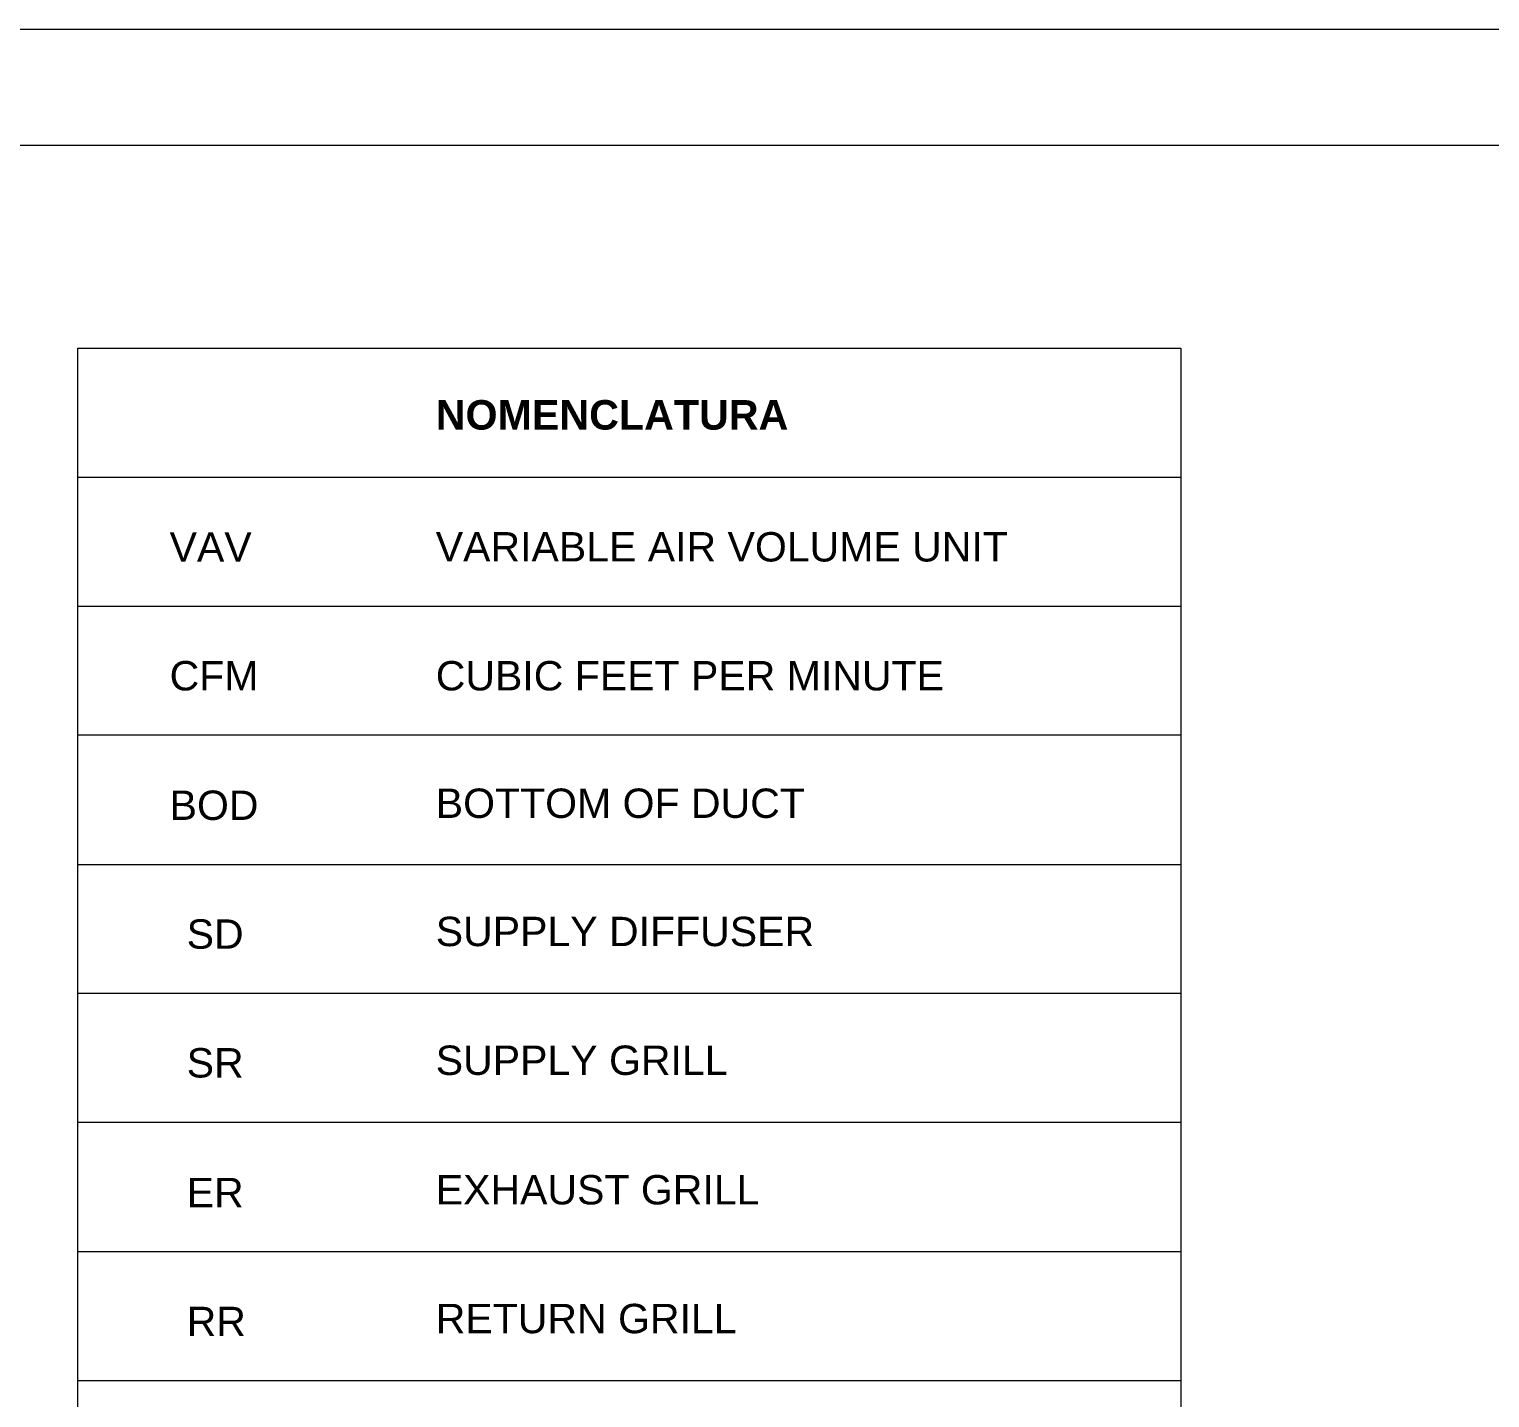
# Model space of a CAD drawing. Header units: metres. Extents: x -2 to 237, y -8 to 52.
# Drawn here: x 67.55 to 77.73, y 42.62 to 52.16 of the extents above; entities that cross this region are included whole.
import ezdxf

# ---------------------------------------------------------------- set-up
doc = ezdxf.new("R2010")
doc.units = ezdxf.units.M
doc.layers.add('pie de plano', color=7, linetype='Continuous', lineweight=0)
doc.styles.add('PDF Helvetica', font='')
doc.styles.add('PDF Helvetica Bold', font='')
doc.styles.get('PDF Helvetica').set_extended_font_data('Helvetica')
doc.styles.get('PDF Helvetica Bold').set_extended_font_data('Helvetica', bold=True)

msp = doc.modelspace()

# ---------------------------------------------------------------- linework, layer by layer
at = {"layer": 'pie de plano', "color": 7, "lineweight": 9}
msp.add_lwpolyline([(87.914, 52.159), (87.914, -7.842), (-2.09, -7.842), (-2.09, 52.159)], close=True, dxfattribs=at)
msp.add_lwpolyline([(87.437, 51.348), (-0.99, 51.348), (-0.99, -7.177), (87.437, -7.177)], dxfattribs=at)
at = {"layer": 'pie de plano', "lineweight": 0}
msp.add_lwpolyline([(67.885, 38.235), (67.885, 49.936), (75.575, 49.936), (75.575, 38.235)], close=True, dxfattribs=at)
for points in [[(75.575, 49.034), (67.885, 49.034)], [(75.575, 48.135), (67.885, 48.135)], [(75.575, 47.237), (67.885, 47.237)], [(75.575, 46.334), (67.885, 46.334)], [(75.575, 45.436), (67.885, 45.436)], [(75.575, 44.537), (67.885, 44.537)], [(75.575, 43.634), (67.885, 43.634)], [(75.575, 42.736), (67.885, 42.736)]]:
    msp.add_lwpolyline(points, dxfattribs=at)

# ---------------------------------------------------------------- texts
at = {"layer": 'pie de plano', "lineweight": 0, "attachment_point": 4}
for s, insert, char_height, style in [('NOMENCLATURA', (70.38, 49.469), 0.20574, 'PDF Helvetica Bold'), ('VAV', (68.524, 48.549), 0.2048, 'PDF Helvetica'), ('VARIABLE AIR VOLUME UNIT', (70.38, 48.549), 0.20476, 'PDF Helvetica'), ('CFM', (68.524, 47.65), 0.2048, 'PDF Helvetica'), ('CUBIC FEET PER MINUTE', (70.38, 47.65), 0.20476, 'PDF Helvetica'), ('BOD', (68.524, 46.747), 0.2048, 'PDF Helvetica'), ('BOTTOM OF DUCT', (70.38, 46.761), 0.20476, 'PDF Helvetica'), ('SD', (68.643, 45.849), 0.2048, 'PDF Helvetica'), ('SUPPLY DIFFUSER', (70.38, 45.867), 0.20476, 'PDF Helvetica'), ('SR', (68.643, 44.951), 0.2048, 'PDF Helvetica'), ('SUPPLY GRILL', (70.38, 44.969), 0.20476, 'PDF Helvetica'), ('ER', (68.643, 44.048), 0.2048, 'PDF Helvetica'), ('EXHAUST GRILL', (70.38, 44.066), 0.20476, 'PDF Helvetica'), ('RR', (68.643, 43.149), 0.2048, 'PDF Helvetica'), ('RETURN GRILL', (70.38, 43.168), 0.20476, 'PDF Helvetica')]:
    msp.add_mtext(s, dxfattribs=dict(at, insert=insert, char_height=char_height, style=style))

doc.saveas('drawing.dxf')
